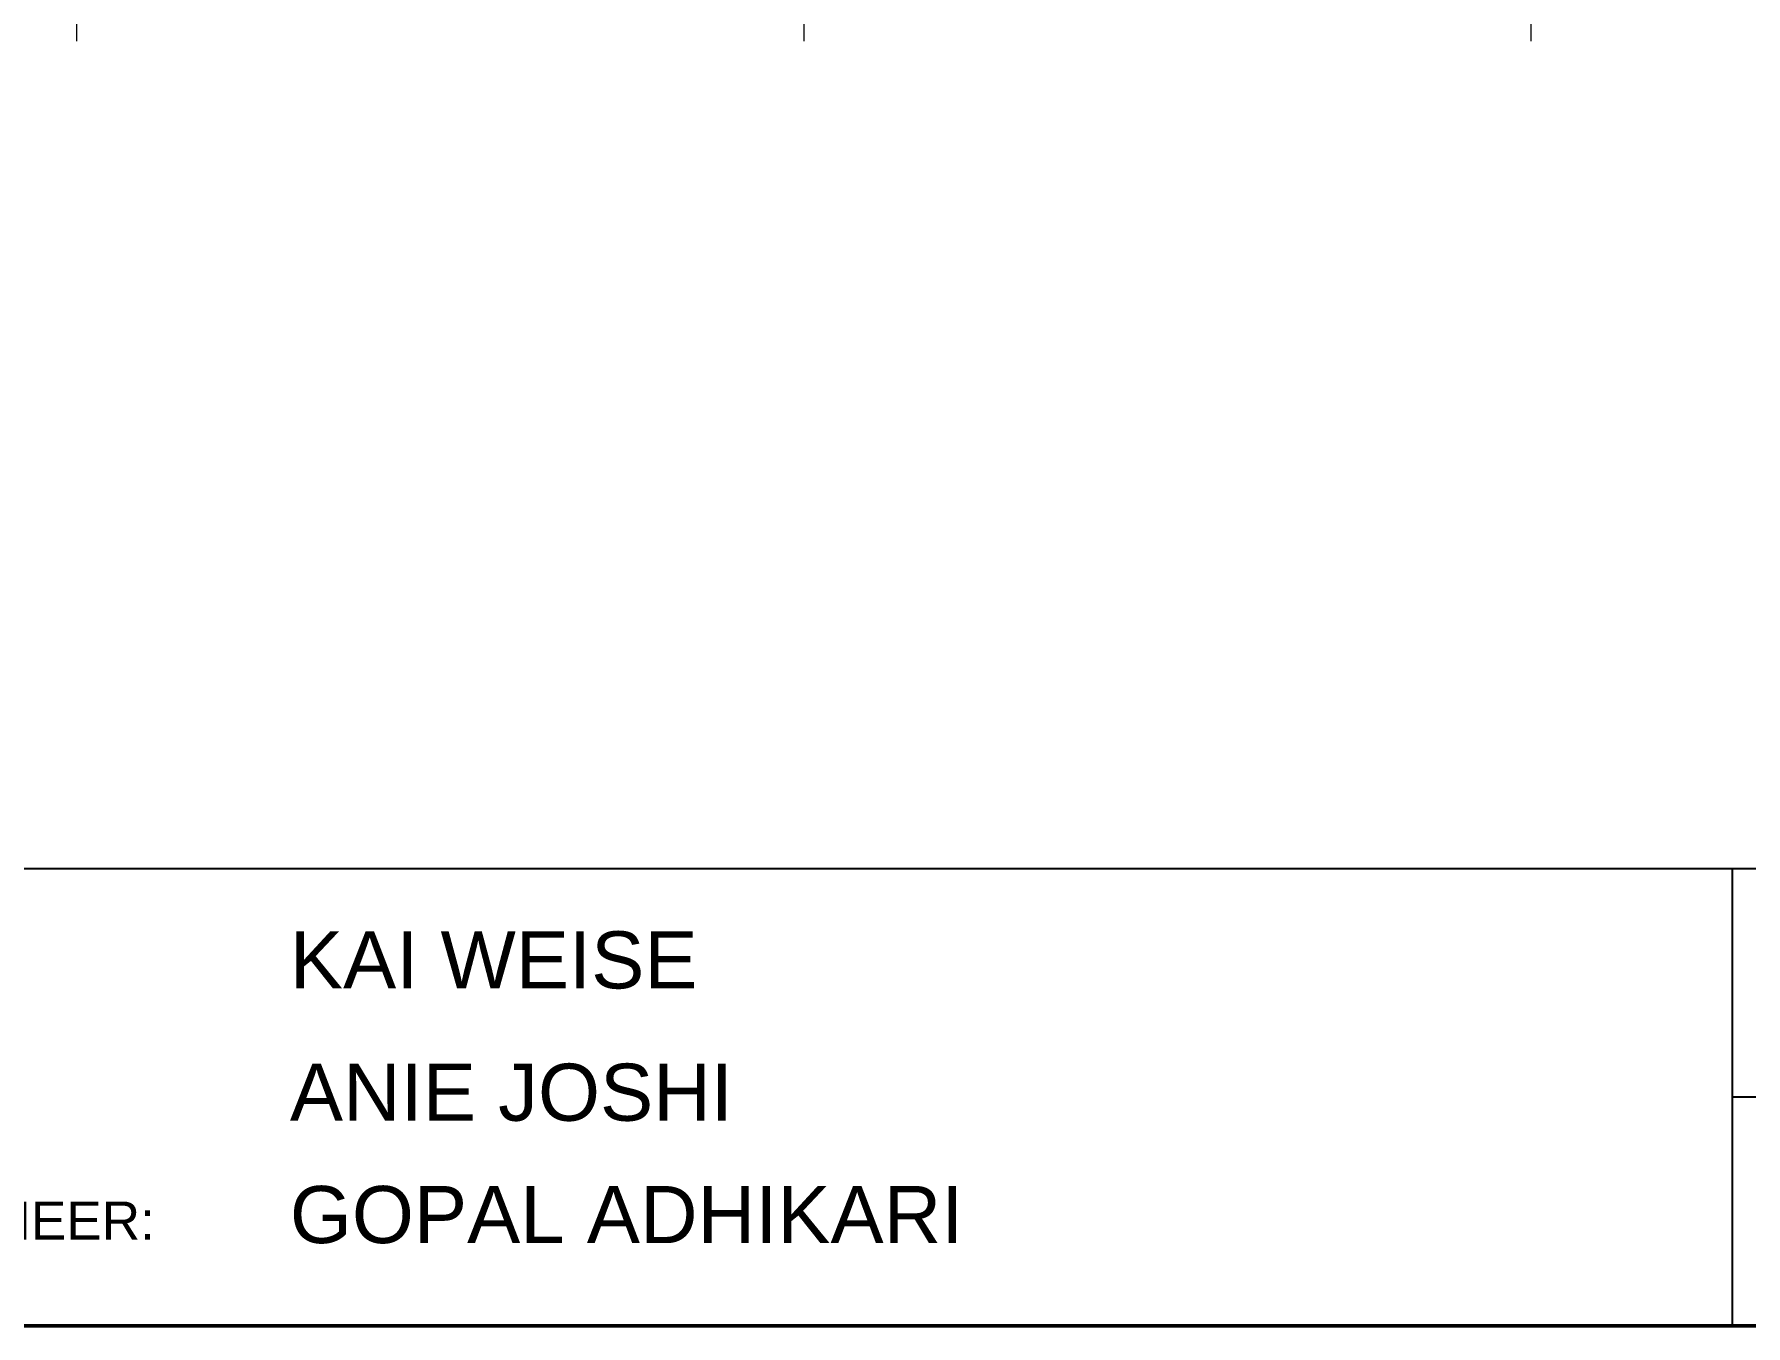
# Model space of a CAD drawing. Header units: inches. Extents: x 527934 to 2134587, y -408734 to 227304.
# Drawn here: x 1481726 to 1488787, y -167836 to -162510 of the extents above; entities that cross this region are included whole.
import ezdxf

# ---------------------------------------------------------------- set-up
doc = ezdxf.new("R2010")
doc.units = ezdxf.units.IN
doc.header["$MEASUREMENT"] = 0
doc.linetypes.add('CENTER', pattern=[2, 1.25, -0.25, 0.25, -0.25])
for name, color, linetype, lineweight in [('centre line', 1, 'CENTER', 9), ('TITLE THICK', 7, 'Continuous', 50), ('TITLE THIN', 7, 'Continuous', 25)]:
    doc.layers.add(name, color=color, linetype=linetype, lineweight=lineweight)
doc.styles.get("Standard").update_dxf_attribs({"font": 'arial.ttf'})

msp = doc.modelspace()

# ---------------------------------------------------------------- linework, layer by layer
at = {"layer": 'centre line', "ltscale": 1500}
for p, q in [((1481900.6, -141914.5), (1481900.6, -162754.6)), ((1484900.6, -141914.5), (1484900.6, -162754.6)), ((1487900.6, -141914.5), (1487900.6, -162754.6))]:
    msp.add_line(p, q, dxfattribs=at)
at = {"layer": 'TITLE THICK'}
msp.add_lwpolyline([(1467781, -140136), (1506781, -140136), (1506781, -167836), (1467781, -167836)], close=True, dxfattribs=at)
at = {"layer": 'TITLE THIN'}
for p, q in [((1506781, -165951.7), (1467781, -165951.7)), ((1488730.9, -165951.7), (1488730.9, -167836)), ((1492448.8, -166893.9), (1488730.9, -166893.9)), ((1468281, -167836), (1506781, -167836))]:
    msp.add_line(p, q, dxfattribs=at)

# ---------------------------------------------------------------- texts
at = {"layer": 'TITLE THIN', "attachment_point": 1}
for s, insert, char_height, width in [('KAI WEISE', (1482780.4, -166209.6), 235.54, 3886.107), ('ANIE JOSHI', (1482780.4, -166755.2), 235.54, 3886.107), ('{\\fArial|b0|i0|c0|p34;GOPAL ADHIKARI}', (1482780.4, -167259.7), 235.537, 3886.107), ('{\\fArial|b0|i0|c0|p34;STRUCTURAL ENGINEER:}', (1479481.5, -167323.7), 157.025, 3374.456)]:
    msp.add_mtext(s, dxfattribs=dict(at, insert=insert, char_height=char_height, width=width))

doc.saveas('drawing.dxf')
